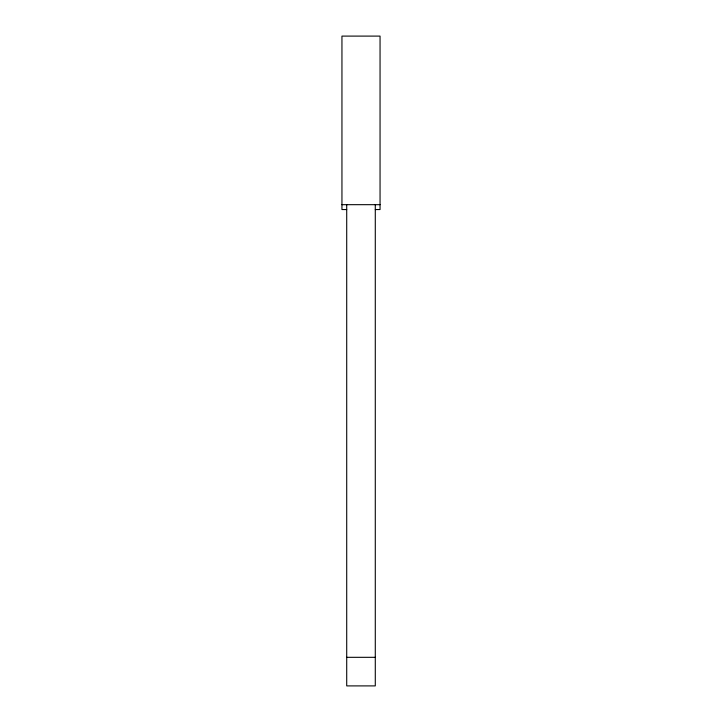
<?xml version="1.0" encoding="UTF-8"?>
<svg xmlns="http://www.w3.org/2000/svg" width="722" height="722" viewBox="0 0 722 722"><rect width="100%" height="100%" fill="white"/><g stroke="black" fill="none" stroke-linecap="round" stroke-linejoin="round"><path stroke-width="1.08" d="M341.948 204.678L380.052 204.678M346.713 209.551L341.948 209.551L341.948 36.1L380.052 36.1L380.052 209.551L375.287 209.551M346.713 657.318L375.287 657.318M375.287 204.678L375.287 685.9L346.713 685.9L346.713 204.678"/></g></svg>
